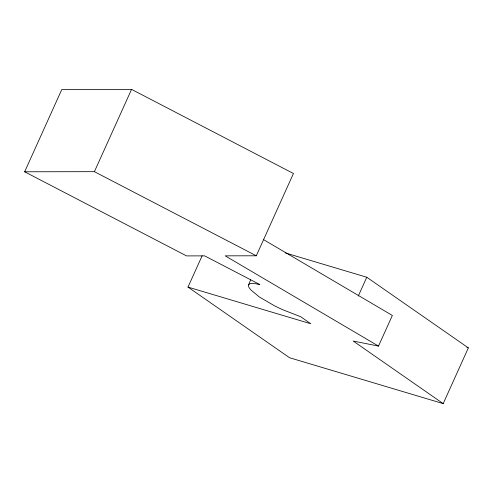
<?xml version="1.0" encoding="UTF-8"?>
<svg xmlns="http://www.w3.org/2000/svg" width="493" height="493" viewBox="0 0 493 493"><rect width="100%" height="100%" fill="white"/><g stroke="black" fill="none" stroke-linecap="round" stroke-linejoin="round"><path stroke-width="0.74" d="M250.598 279.925L248.293 285.583L249.033 287.555L250.894 289.958L259.398 297.008L274.373 305.728A31.238 4.942 24.3 0 0 282.957 309.814L300.625 316.691L310.806 323.772L187.987 287.092L202.142 255.744M248.398 284.8C251.288 281.793 256.329 284.178 259.873 284.566L204.657 255.873L186.539 255.904L24.65 171.786L61.804 89.498L131.557 89.381L293.44 173.499L256.286 255.787L225.196 255.842L378.507 346.092L392.342 315.452L263.305 239.487M24.65 171.786L94.397 171.669L131.557 89.381M358.282 296.059L366.774 277.245L285.188 252.878M187.987 287.092L289.564 357.739L443.189 403.619L468.35 347.885L366.774 277.245M378.507 346.092L353.21 341.039L443.189 403.619M466.877 347.448L468.35 347.885M94.397 171.669L256.286 255.787"/></g></svg>
